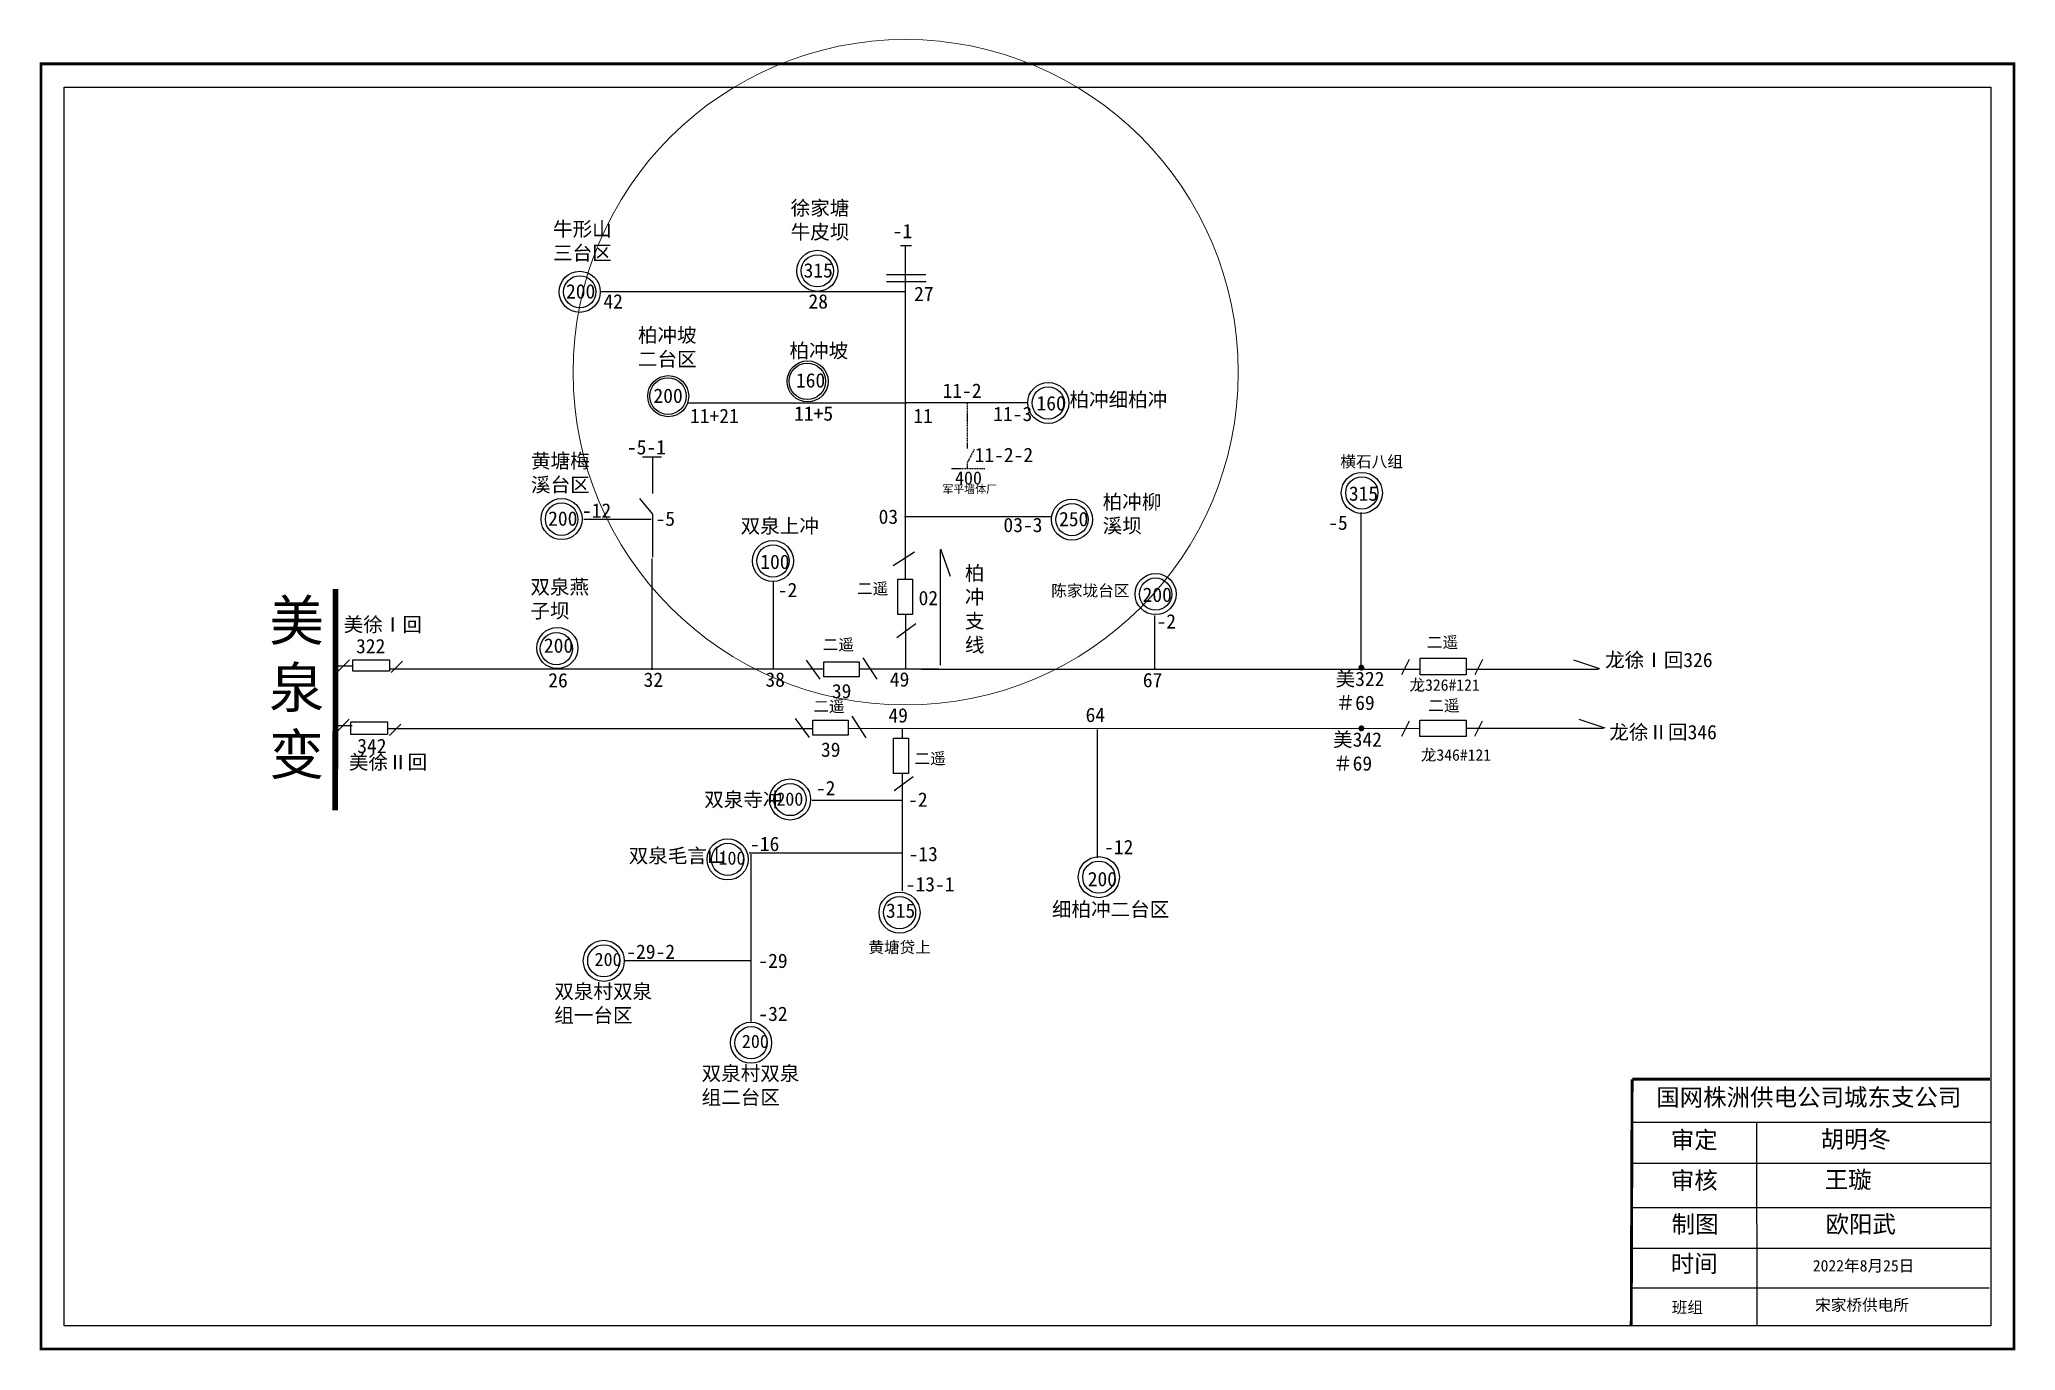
# Model space of a CAD drawing. Extents: x 0 to 344, y 0 to 228.
import ezdxf

# ---------------------------------------------------------------- set-up
doc = ezdxf.new("R2010")
doc.units = 0
doc.header["$LTSCALE"] = 0.774411
doc.linetypes.add('ACAD_ISO02W100', pattern=[15, 12, -3])
doc.linetypes.add('HIDDEN2', pattern=[0.1875, 0.125, -0.0625])
doc.layers.get('0').update_dxf_attribs({"linetype": 'CONTINUOUS'})
doc.layers.add('0-RefEdit0', color=7, linetype='CONTINUOUS')
doc.styles.get("Standard").update_dxf_attribs({"font": 'simkai_0.ttf', "height": 2.5})
doc.styles.add('Times New Roman_txtstyle_2.00_0_0', font='times.ttf', dxfattribs={"height": 2})
doc.styles.add('字体', font='simkai_0.ttf', dxfattribs={"height": 2.5})
doc.styles.add('宋体_txtstyle_2.00_0_0', font='', dxfattribs={"height": 2})
doc.styles.add('宋体_txtstyle_2.50_0_0', font='SIMSUN.TTC', dxfattribs={"height": 2.5})
doc.styles.add('宋体_txtstyle_200.00_0_0200', font='SIMSUN.TTC', dxfattribs={"height": 200})
doc.styles.add('宋体_txtstyle_3.00_0_0', font='SIMSUN.TTC', dxfattribs={"height": 3})
doc.styles.add('宋体_txtstyle_300.00_0_0300', font='SIMSUN.TTC', dxfattribs={"height": 300})
doc.styles.add('楷体_GB2312_txtstyle_2.50_0_0', font='simkai_0.ttf', dxfattribs={"height": 2.5})
doc.styles.get('宋体_txtstyle_2.00_0_0').set_extended_font_data('宋体')

msp = doc.modelspace()

# ---------------------------------------------------------------- hatches: boundary and pattern name
at = {"linetype": 'Continuous'}
h = msp.add_hatch(color=256, dxfattribs=at)
edge = h.paths.add_edge_path()
edge.add_arc((230.35, 118.9), 0.523, 0, 360)
h = msp.add_hatch(color=256, dxfattribs=at)
edge = h.paths.add_edge_path()
edge.add_arc((230.35, 108.32), 0.523, 0, 360)

# ---------------------------------------------------------------- linework, layer by layer
at = {"color": 7, "linetype": 'Continuous'}
for p, q in [((149.99, 192.49), (151.93, 192.49)), ((150.9, 134.28), (150.9, 192.42)), ((147.55, 187.44), (154.45, 187.44)), ((147.58, 186.21), (154.48, 186.21)), ((97.77, 184.46), (150.84, 184.46)), ((112.89, 165.07), (151.04, 165.07)), ((150.84, 165.09), (172.1, 165.09)), ((105.05, 155.64), (108.35, 155.64)), ((106.75, 155.6), (106.75, 149.25)), ((104.51, 148.37), (106.76, 145.63)), ((106.56, 144.75), (94.79, 144.75)), ((106.76, 145.63), (106.76, 138.16)), ((176.36, 145.2), (150.73, 145.2)), ((106.7, 118.54), (106.7, 137.9)), ((148.72, 136.69), (152.46, 139.11)), ((156.96, 139.59), (158.69, 134.87)), ((156.96, 119.35), (156.96, 139.48)), ((127.84, 118.65), (127.84, 133.86)), ((150.92, 118.68), (150.92, 128.13)), ((194.26, 128), (194.26, 118.65)), ((149.38, 124.17), (152.68, 126.59))]:
    msp.add_line(p, q, dxfattribs=at)
at = {"linetype": 'Continuous'}
for p, q in [((230.33, 118.88), (230.33, 145.92)), ((143.44, 120.61), (145.86, 116.88)), ((53.94, 120.26), (51.96, 118.28)), ((60.94, 118.67), (136.63, 118.67)), ((63.17, 120.04), (61.19, 118.06)), ((133.56, 120.22), (135.97, 116.92)), ((142.81, 118.67), (156.67, 118.67)), ((153.68, 118.65), (240.61, 118.65)), ((238.7, 120.34), (237.36, 117.66)), ((248.64, 118.65), (271.67, 118.64)), ((251.44, 120.34), (250.11, 117.66)), ((271.9, 118.69), (267.38, 120.19)), ((141.54, 110.43), (143.96, 106.69)), ((53.89, 109.9), (51.91, 107.92)), ((60.57, 108.32), (134.73, 108.32)), ((62.91, 109.04), (60.93, 107.06)), ((131.66, 110.03), (134.07, 106.73)), ((150.28, 108.19), (150.28, 106.64)), ((184.32, 108.11), (184.32, 85.75)), ((238.66, 109.57), (237.32, 106.89)), ((248.6, 108.36), (272.49, 108.34)), ((251.41, 109.57), (250.07, 106.89)), ((272.84, 108.33), (268.32, 109.84)), ((148.9, 97.51), (152.19, 99.93)), ((150.28, 100.46), (150.28, 80.03)), ((150.2, 95.78), (134.63, 95.78)), ((150.28, 86.55), (123.65, 86.55)), ((123.9, 86.38), (123.9, 57.22)), ((123.91, 67.8), (101.9, 67.8)), ((277.59, 39.67), (339.96, 39.67)), ((299.24, 39.66), (299.27, 4.21)), ((277.59, 32.57), (339.96, 32.57)), ((277.59, 24.82), (339.96, 24.82)), ((277.59, 17.72), (339.96, 17.72)), ((277.42, 10.8), (339.78, 10.8))]:
    msp.add_line(p, q, dxfattribs=at)
at = {"linetype": 'ACAD_ISO02W100'}
for p, q in [((54.54, 119.18), (51.45, 119.18)), ((54.39, 108.76), (51.3, 108.76))]:
    msp.add_line(p, q, dxfattribs=at)
at = {"color": 7, "linetype": 'Continuous', "lineweight": 0, "ltscale": 0.682878}
msp.add_line((140.91, 108.32), (240.57, 108.32), dxfattribs=at)
at = {"linetype": 'Continuous', "const_width": 0.5}
msp.add_lwpolyline([(0.16, 224.13), (344.13, 224.13), (344.13, 0.16), (0.16, 0.16)], close=True, dxfattribs=at)
at = {"linetype": 'Continuous'}
for points in [[(4.2, 220.08), (340.09, 220.08), (340.09, 4.21), (4.2, 4.21)], [(136.63, 119.92), (142.81, 119.92), (142.81, 117.33), (136.63, 117.33)], [(240.61, 120.53), (248.64, 120.53), (248.64, 117.66), (240.61, 117.66)], [(134.73, 109.74), (140.91, 109.74), (140.91, 107.15), (134.73, 107.15)], [(240.57, 109.76), (248.6, 109.76), (248.6, 106.89), (240.57, 106.89)], [(148.8, 100.46), (148.8, 106.64), (151.39, 106.64), (151.39, 100.46)]]:
    msp.add_lwpolyline(points, close=True, dxfattribs=at)
for points, const_width in [([(51.53, 132.59), (51.46, 94.04)], 1), ([(277.55, 47.18), (277.4, 4.21)], 0.5), ([(277.59, 47.18), (339.96, 47.18)], 0.5)]:
    msp.add_lwpolyline(points, dxfattribs=dict(at, const_width=const_width))
at = {"color": 7, "linetype": 'Continuous'}
msp.add_lwpolyline([(149.52, 128.15), (149.52, 134.33), (152.11, 134.33), (152.11, 128.15)], close=True, dxfattribs=at)
at = {"linetype": 'ACAD_ISO02W100'}
for points in [[(60.94, 120.28), (60.94, 118.29), (54.54, 118.29), (54.54, 120.28)], [(60.57, 109.45), (60.57, 107.24), (54.17, 107.24), (54.17, 109.45)]]:
    msp.add_lwpolyline(points, close=True, dxfattribs=at)
at = {"color": 12, "linetype": 'Continuous', "lineweight": 0, "ltscale": 2.968315, "true_color": 0xc00000}
msp.add_circle((150.9, 170.38), 57.98, dxfattribs=at)
at = {"color": 7, "linetype": 'Continuous'}
for centre, radius in [((135.5, 188.05), 3.58), ((135.5, 188.05), 2.81), ((94.09, 184.4), 3.58), ((94.09, 184.4), 2.81), ((133.81, 168.79), 3.58), ((109.51, 166.21), 3.58), ((109.46, 166.22), 3.18), ((133.75, 168.8), 3.18), ((175.76, 165.03), 3.58), ((175.76, 165.03), 2.81), ((90.92, 144.79), 3.58), ((179.9, 144.7), 3.58), ((90.92, 144.79), 2.83), ((179.9, 144.7), 2.81), ((127.77, 137.49), 3.58), ((127.77, 137.49), 2.81), ((194.47, 131.72), 3.58), ((194.47, 131.72), 2.81)]:
    msp.add_circle(centre, radius, dxfattribs=at)
at = {"linetype": 'Continuous'}
for centre, radius in [((230.43, 149.36), 3.58), ((230.43, 149.36), 2.81), ((90.2, 122.33), 3.58), ((90.02, 122.21), 2.81), ((130.76, 95.92), 3.58), ((130.76, 95.92), 2.81), ((119.88, 85.48), 3.58), ((119.88, 85.48), 2.81), ((184.58, 82.39), 3.58), ((184.58, 82.39), 2.81), ((149.84, 76.21), 3.58), ((149.84, 76.21), 2.81), ((98.28, 67.81), 3.58), ((98.28, 67.81), 2.81), ((123.96, 53.53), 3.58), ((123.96, 53.53), 2.81)]:
    msp.add_circle(centre, radius, dxfattribs=at)
at = {"layer": '0-RefEdit0', "color": 7, "linetype": 'HIDDEN2', "ltscale": 2}
for p, q in [((161.64, 165.06), (161.64, 157.08)), ((162.86, 156.93), (161.64, 154.65)), ((158.91, 153.59), (164.76, 153.59)), ((161.64, 154.65), (161.64, 153.59))]:
    msp.add_line(p, q, dxfattribs=at)

# ---------------------------------------------------------------- texts
at = {"color": 7, "linetype": 'Continuous', "char_height": 2.5, "attachment_point": 1}
for s, insert, width, style in [('{\\fSimSun|b0|i0|c134|p2;徐家塘牛皮坝}', (130.86, 200.25), 12.2433, '字体'), ('{\\fSimSun|b0|i0|c134|p2;牛形山三台区}', (89.44, 196.6), 12.2433, '字体'), ('315', (133.11, 189.39), 5.6554, '宋体_txtstyle_2.50_0_0'), ('{\\fSimSun|b0|i0|c134|p2;柏冲坡二台区}', (104.24, 178.1), 12.8563, '字体'), ('柏冲坡', (130.66, 175.39), 13.9826, '字体'), ('柏冲细柏冲', (179.47, 166.85), 19.597, '字体'), ('{\\fSimSun|b0|i0|c134|p2;11+21}', (113.31, 164.02), 5.7815, '字体'), ('11+5', (131.46, 164.44), 5.7815, '字体'), ('黄塘梅溪台区', (85.6, 156.19), 11.2975, '字体'), ('柏冲{\\f\uffbfﾬￌﾣﾤ_GB2312|b0|i0|c134|p32;柳溪坝}', (185.26, 149.05), 11.4576, '字体'), ('双泉上冲', (122.14, 144.85), 13.9826, '字体'), ('双泉燕子坝', (85.49, 134.23), 10.5812, '字体'), ('柏冲支线', (161.24, 136.63), 2.1316, '字体')]:
    msp.add_mtext(s, dxfattribs=dict(at, insert=insert, width=width, style=style))
for s, insert, width in [('{\\fSimSun|b0|i0|c134|p2;-1}', (148.65, 196.23), 5.4797), ('{\\fSimSun|b0|i0|c134|p2;200}', (91.7, 185.73), 5.6554), ('{\\fSimSun|b0|i0|c134|p2;42}', (98.21, 183.98), 5.4797), ('{\\fSimSun|b0|i0|c134|p2;28}', (133.96, 183.98), 5.4797), ('{\\fSimSun|b0|i0|c134|p2;27}', (152.38, 185.29), 5.4797), ('{\\fSimSun|b0|i0|c134|p2;160}', (131.78, 170.22), 5.6554), ('{\\fSimSun|b0|i0|c134|p2;200}', (106.94, 167.54), 5.6554), ('11-2', (157.34, 168.42), 5.4797), ('160', (173.72, 166.24), 5.6554), ('11', (152.24, 164.02), 5.4797), ('11-3', (166.17, 164.37), 5.4797), ('-5-1', (102.31, 158.57), 5.4797), ('11-2-2', (162.93, 157.22), 6.1472), ('200', (88.58, 146.14), 5.6554), ('-12', (94.47, 147.54), 5.4797), ('-5', (107.3, 146.11), 5.4797), ('03', (146.19, 146.46), 5.4797), ('03-3', (167.95, 145.02), 5.4797), ('250', (177.65, 146.05), 5.6554), ('100', (125.56, 138.6), 5.6554), ('-2', (128.62, 133.69), 5.4797), ('02', (153.16, 132.29), 5.4797), ('200', (192.21, 132.86), 5.6554), ('-2', (194.64, 128.22), 5.4797)]:
    msp.add_mtext(s, dxfattribs=dict(at, insert=insert, width=width))
at = {"attachment_point": 1}
for s, insert, char_height, width in [('横石八组', (226.68, 155.82), 2, 17.2198), ('{\\fSimSun|b0|i0|c134|p2;200}', (128.37, 97.16), 2.3, 4.8377), ('{\\fSimSun|b0|i0|c134|p2;100}', (118.28, 86.87), 2.3, 4.8377), ('{\\fSimSun|b0|i0|c134|p2;200}', (96.68, 69.21), 2.3, 4.8377), ('{\\fSimSun|b0|i0|c134|p2;200}', (122.36, 54.93), 2.3, 4.8377)]:
    msp.add_mtext(s, dxfattribs=dict(at, insert=insert, char_height=char_height, width=width))
at = {"color": 7, "attachment_point": 1}
for s, insert, char_height, width in [('400', (159.51, 153.11), 2.3, 4.8377), ('军平墙体厂', (157.31, 150.7), 1.398, 10.6362), ('陈家垅台区', (176.28, 133.33), 2, 17.2198)]:
    msp.add_mtext(s, dxfattribs=dict(at, insert=insert, char_height=char_height, width=width))
at = {"linetype": 'Continuous', "char_height": 2.5, "attachment_point": 1}
for s, insert, width in [('315', (228.17, 150.49), 5.6554), ('-5', (224.57, 145.42), 5.4797), ('美徐Ⅰ回', (52.94, 127.68), 14.3878), ('322', (55.09, 123.9), 5.6554), ('{\\fSimSun|b0|i0|c134|p2;200}', (87.84, 124), 5.6554), ('26', (88.6, 117.96), 5.4797), ('32', (105.22, 118.06), 5.4797), ('38', (126.46, 118.08), 5.4797), ('49', (148.15, 118.11), 5.4797), ('67', (192.25, 117.99), 5.4797), ('{\\fSimSun|b0|i0|c134|p2;美322＃69}', (225.86, 118.2), 9.5066), ('39', (138.04, 116.06), 5.4797), ('49', (147.9, 111.84), 5.4797), ('64', (182.27, 111.92), 5.4797), ('{\\fSimSun|b0|i0|c134|p2;美342＃69}', (225.42, 107.63), 9.3432), ('美徐Ⅱ回', (53.84, 103.7), 14.3878), ('342', (55.3, 106.51), 5.6554), ('39', (136.14, 105.87), 5.4797), ('-2', (135.26, 99.17), 5.4797), ('-2', (151.34, 97.16), 5.4797), ('-16', (123.78, 89.44), 5.4797), ('-13', (151.41, 87.68), 5.4797), ('-12', (185.5, 88.89), 5.4797), ('200', (182.65, 83.31), 5.6554), ('-13-1', (150.91, 82.41), 5.4797), ('{\\fSimSun|b0|i0|c134|p2;315}', (147.47, 77.81), 5.6554), ('-29-2', (102.2, 70.66), 5.4797), ('-29', (125.23, 69.07), 5.4797), ('-32', (125.23, 59.83), 5.4797)]:
    msp.add_mtext(s, dxfattribs=dict(at, insert=insert, width=width))
at = {"linetype": 'Continuous', "attachment_point": 1}
for s, insert, char_height, width, style in [('美 泉 变', (39.95, 130.61), 7, 5.5197, '字体'), ('双泉寺冲', (115.79, 97.17), 2.5, 13.9826, '字体'), ('双泉毛言山', (102.62, 87.38), 2.5, 32.1515, '字体'), ('{\\fSimSun|b0|i0|c134|p2;细柏冲二台区}', (176.41, 78.03), 2.5, 32.1515, '字体'), ('黄塘贷上', (144.4, 71.18), 2, 13.9826, 'Times New Roman_txtstyle_2.00_0_0'), ('双泉村双泉组一台区', (89.65, 63.73), 2.5, 17.2792, '字体'), ('双泉村双泉组二台区', (115.33, 49.45), 2.5, 17.2792, '字体'), ('国网株洲供电公司城东支公司', (281.75, 45.54), 3, 82.0179, '宋体_txtstyle_3.00_0_0'), ('审定', (284.29, 38.11), 3, 23.4615, '字体'), ('审核', (284.29, 31.05), 3, 23.4615, '字体'), ('{\\fSimSun|b0|i0|c134|p2;王璇}', (311.12, 31.18), 3, 33.0539, '字体'), ('制图', (284.45, 23.43), 3, 23.4615, '字体'), ('欧阳武', (311.26, 23.43), 3, 23.4615, '宋体_txtstyle_3.00_0_0'), ('时间', (284.29, 16.55), 3, 23.4615, '字体')]:
    msp.add_mtext(s, dxfattribs=dict(at, insert=insert, char_height=char_height, width=width, style=style))
at = {"color": 2, "linetype": 'Continuous', "lineweight": 0, "ltscale": 0.84222, "true_color": 0xffff00, "char_height": 2, "attachment_point": 1, "style": '宋体_txtstyle_200.00_0_0200'}
for insert in [(142.42, 133.68), (136.44, 123.91), (241.77, 124.33), (134.81, 113.16), (242, 113.29), (152.43, 104.08)]:
    msp.add_mtext('二遥', dxfattribs=dict(at, insert=insert))
at = {"color": 1, "linetype": 'Continuous', "true_color": 0xff0000, "char_height": 2.5, "attachment_point": 1, "style": '楷体_GB2312_txtstyle_2.50_0_0'}
for s, insert, width in [('龙徐Ⅰ回326', (272.84, 121.49), 36.4242), ('龙徐Ⅱ回346', (273.58, 108.92), 39.1515)]:
    msp.add_mtext(s, dxfattribs=dict(at, insert=insert, width=width))
at = {"color": 7, "linetype": 'Continuous', "lineweight": 0, "ltscale": 0.955334, "char_height": 2, "attachment_point": 1}
for s, insert, style in [('龙326#121', (238.73, 116.88), '宋体_txtstyle_200.00_0_0200'), ('龙346#121', (240.71, 104.69), '宋体_txtstyle_2.00_0_0')]:
    msp.add_mtext(s, dxfattribs=dict(at, insert=insert, style=style))
at = {"color": 7, "linetype": 'Continuous', "lineweight": 0, "ltscale": 1.011494, "attachment_point": 1}
for s, insert, char_height, style in [('胡明冬', (310.41, 38.23), 3, '宋体_txtstyle_300.00_0_0300'), ('2022年8月25日', (309.05, 15.68), 2, '宋体_txtstyle_2.00_0_0')]:
    msp.add_mtext(s, dxfattribs=dict(at, insert=insert, char_height=char_height, style=style))
at = {"color": 7, "linetype": 'Continuous', "lineweight": 0, "ltscale": 0.481774, "char_height": 2, "attachment_point": 1}
for s, insert, style in [('班组', (284.47, 8.43), '宋体_txtstyle_2.00_0_0'), ('宋家桥供电所', (309.45, 8.84), '宋体_txtstyle_200.00_0_0200')]:
    msp.add_mtext(s, dxfattribs=dict(at, insert=insert, style=style))

doc.saveas('drawing.dxf')
